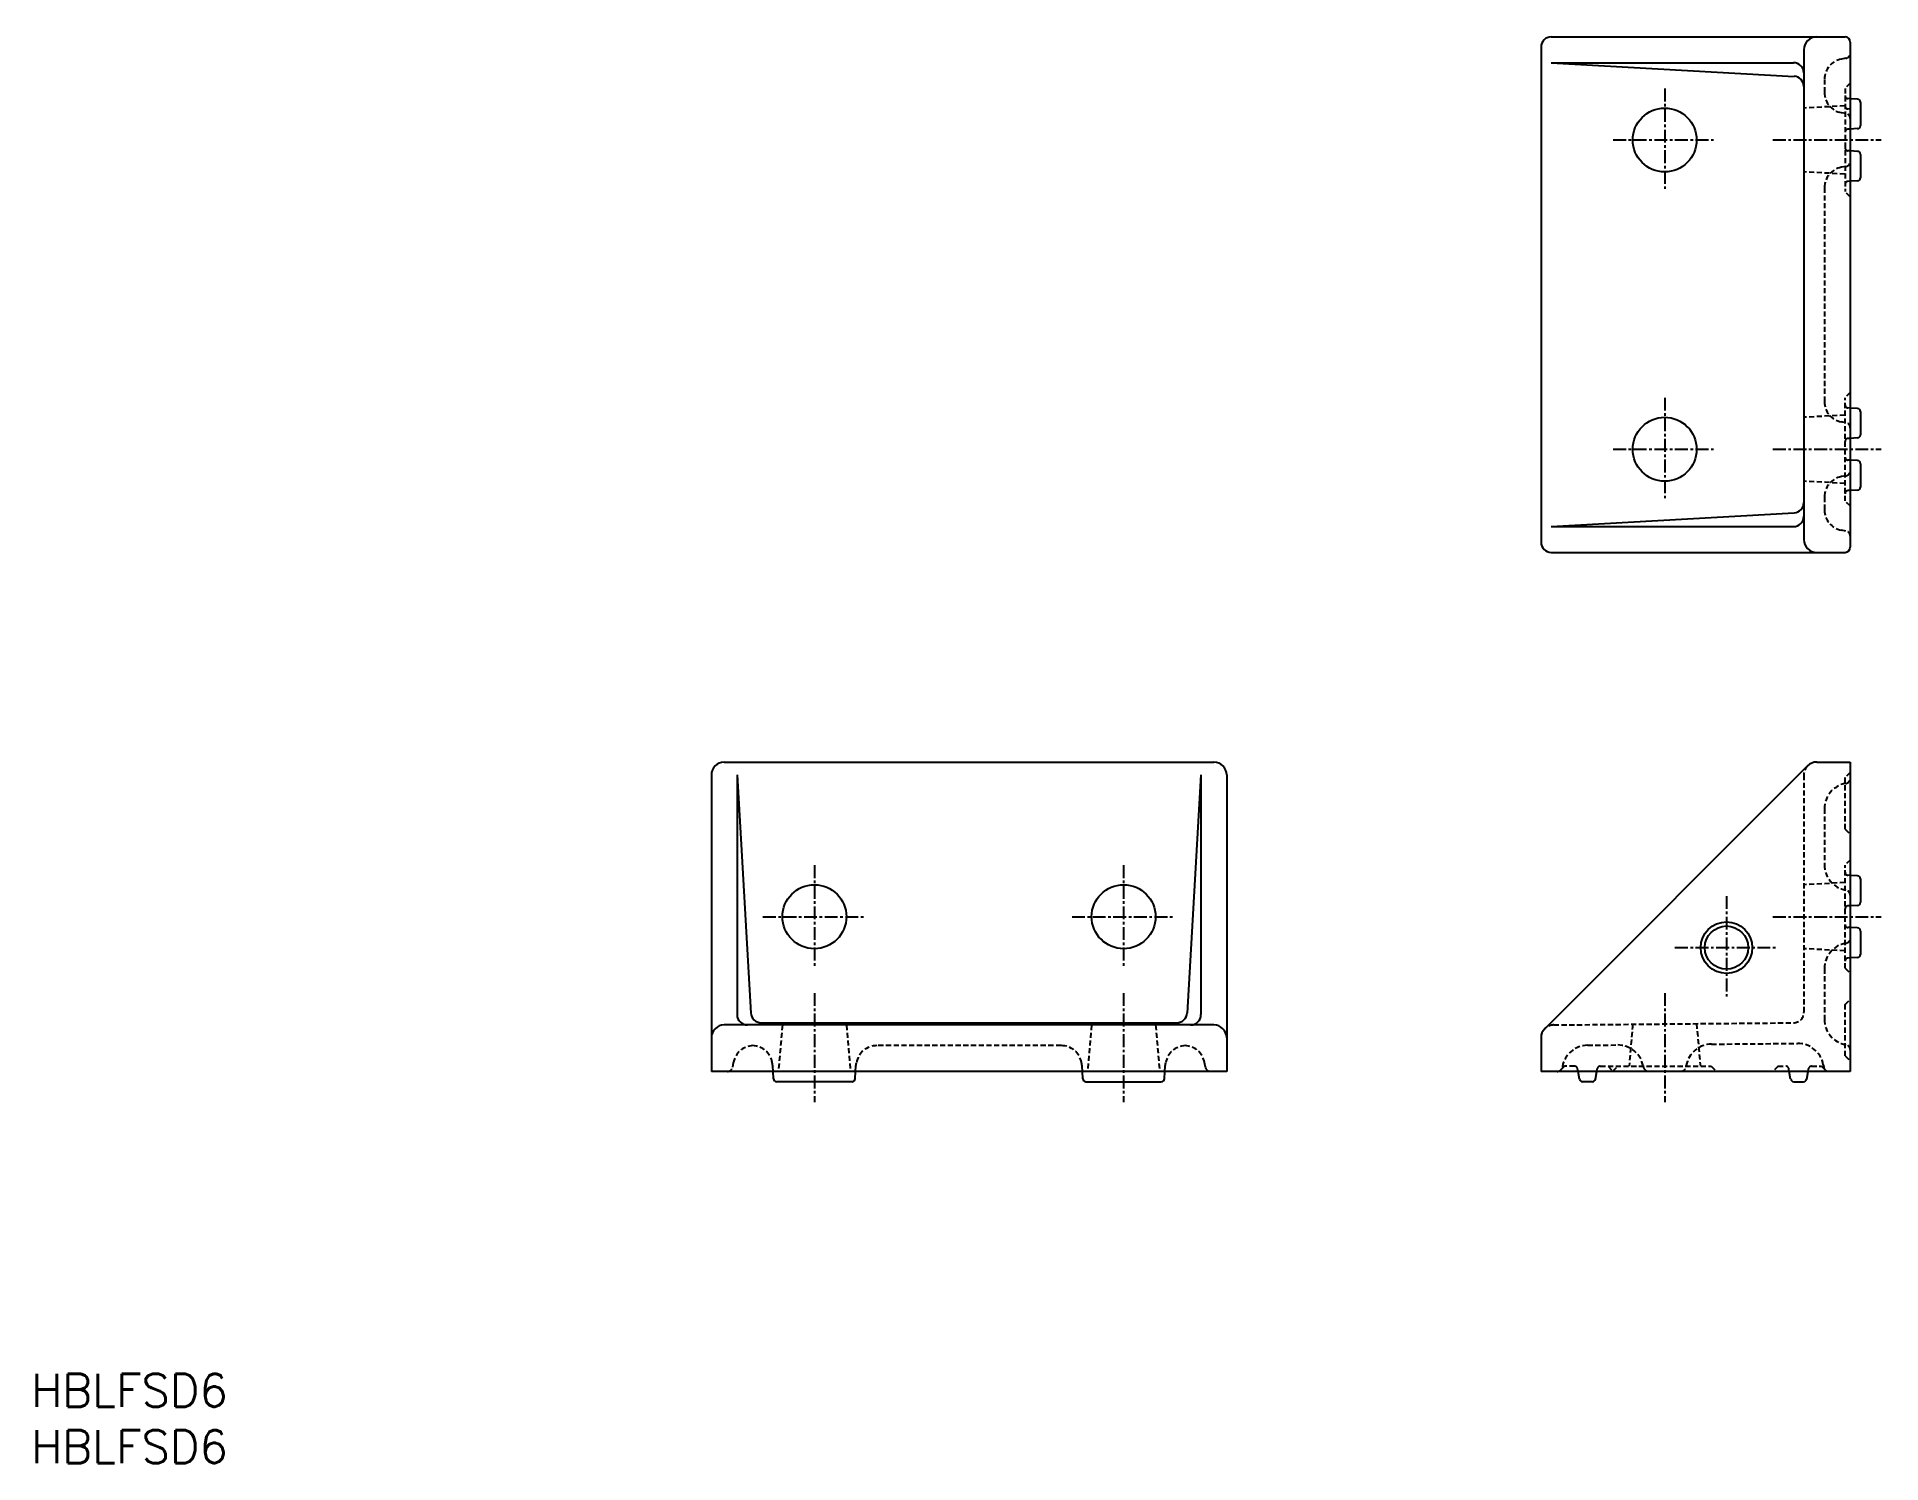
# Model space of a CAD drawing. Extents: x -55 to 124, y -29 to 110.
import ezdxf

# ---------------------------------------------------------------- set-up
doc = ezdxf.new("R2010")
doc.units = 0
doc.linetypes.add('CENTER', pattern=[2, 1.25, -0.25, 0.25, -0.25])
doc.linetypes.add('DASHED', pattern=[0.75, 0.5, -0.25])
doc.layers.get('0').update_dxf_attribs({"linetype": 'CONTINUOUS'})
doc.layers.add('CENTER', color=1, linetype='CENTER')
doc.styles.get("Standard").update_dxf_attribs({"font": 'txt.shx', "bigfont": 'bigfont.shx'})

msp = doc.modelspace()

# ---------------------------------------------------------------- linework, layer by layer
at = {"color": 7, "linetype": 'CONTINUOUS'}
for p, q in [((91.88, 109.78), (120.38, 109.78)), ((120.88, 109.28), (120.88, 60.28)), ((90.88, 108.78), (90.88, 60.78)), ((116.38, 108.53), (116.38, 61.03)), ((91.88, 107.28), (115.38, 107.28)), ((91.88, 107.28), (115.44, 105.95)), ((121.59, 103.74), (120.88, 103.78)), ((121.88, 103.44), (121.88, 101.18)), ((121.59, 100.88), (120.88, 100.84)), ((121.59, 98.68), (120.88, 98.72)), ((121.88, 98.38), (121.88, 96.12)), ((121.59, 95.82), (120.88, 95.78)), ((121.59, 73.74), (120.88, 73.78)), ((121.88, 73.44), (121.88, 71.18)), ((121.59, 70.88), (120.88, 70.84)), ((121.59, 68.68), (120.88, 68.72)), ((121.88, 68.38), (121.88, 66.12)), ((121.59, 65.82), (120.88, 65.78)), ((91.88, 62.28), (115.44, 63.61)), ((91.88, 62.28), (115.38, 62.28)), ((91.88, 59.78), (120.38, 59.78)), ((11.63, 39.44), (59.13, 39.44)), ((117.63, 39.44), (120.88, 39.44)), ((120.88, 39.44), (120.88, 9.44)), ((10.38, 38.19), (10.38, 9.44)), ((12.88, 38.19), (12.88, 14.94)), ((12.88, 38.19), (14.21, 15.1)), ((57.88, 38.19), (56.55, 15.1)), ((57.88, 38.19), (57.88, 14.94)), ((60.38, 38.19), (60.38, 9.44)), ((91.25, 13.58), (116.74, 39.08)), ((121.59, 28.41), (120.88, 28.44)), ((121.88, 28.11), (121.88, 25.84)), ((121.59, 25.54), (120.88, 25.5)), ((121.59, 23.35), (120.88, 23.38)), ((121.88, 23.05), (121.88, 20.78)), ((121.59, 20.48), (120.88, 20.44)), ((59.13, 13.94), (11.63, 13.94)), ((15.2, 14.16), (55.55, 14.16)), ((90.88, 12.69), (90.88, 9.44)), ((60.38, 9.44), (10.38, 9.44)), ((16.42, 8.73), (16.38, 9.44)), ((24.34, 8.73), (24.38, 9.44)), ((46.42, 8.73), (46.38, 9.44)), ((54.34, 8.73), (54.38, 9.44)), ((120.88, 9.44), (90.88, 9.44)), ((94.6, 8.69), (94.47, 9.44)), ((96.16, 8.69), (96.29, 9.44)), ((115.1, 8.69), (114.97, 9.44)), ((116.66, 8.69), (116.79, 9.44)), ((24.04, 8.44), (16.72, 8.44)), ((46.72, 8.44), (54.04, 8.44)), ((95.86, 8.44), (94.9, 8.44)), ((115.4, 8.44), (116.36, 8.44))]:
    msp.add_line(p, q, dxfattribs=at)
at = {"color": 3, "linetype": 'DASHED'}
for p, q in [((120.47, 107.71), (120.03, 107.63)), ((118.38, 105.66), (118.38, 104.4)), ((120.88, 105.28), (120.38, 104.78)), ((120.38, 104.78), (120.38, 94.78)), ((120.88, 103.78), (120.66, 103.79)), ((120.38, 103.09), (116.38, 102.88)), ((120.47, 102.35), (120.03, 102.43)), ((120.88, 102.78), (120.66, 102.79)), ((120.88, 100.84), (120.66, 100.83)), ((120.88, 98.72), (120.66, 98.73)), ((120.38, 96.47), (116.38, 96.68)), ((120.47, 97.21), (120.03, 97.13)), ((118.38, 95.16), (118.38, 74.4)), ((120.88, 95.78), (120.66, 95.77)), ((120.88, 94.28), (120.38, 94.78)), ((120.88, 75.28), (120.38, 74.78)), ((120.38, 64.78), (120.38, 74.78)), ((120.88, 73.78), (120.66, 73.79)), ((120.38, 73.09), (116.38, 72.88)), ((120.47, 72.35), (120.03, 72.43)), ((120.88, 70.84), (120.66, 70.83)), ((120.88, 68.72), (120.66, 68.73)), ((120.38, 66.47), (116.38, 66.68)), ((120.47, 67.21), (120.03, 67.13)), ((118.38, 65.16), (118.38, 63.9)), ((120.88, 64.28), (120.38, 64.78)), ((120.88, 65.78), (120.66, 65.77)), ((120.47, 61.85), (120.03, 61.93)), ((116.38, 38.19), (116.38, 15.15)), ((120.88, 38.44), (120.38, 37.94)), ((120.38, 32.94), (120.38, 37.94)), ((120.45, 37.37), (120.47, 37.37)), ((118.38, 34.91), (118.38, 29.48)), ((120.38, 32.94), (120.88, 32.44)), ((120.88, 29.94), (120.38, 29.44)), ((120.38, 19.44), (120.38, 29.44)), ((120.38, 27.75), (116.38, 27.54)), ((120.47, 27.02), (120.45, 27.02)), ((120.88, 28.44), (120.66, 28.46)), ((120.88, 25.5), (120.66, 25.49)), ((120.88, 23.38), (120.66, 23.4)), ((120.47, 21.87), (120.45, 21.87)), ((120.38, 21.13), (116.38, 21.34)), ((120.88, 20.44), (120.66, 20.43)), ((118.38, 19.41), (118.38, 14.48)), ((120.38, 19.44), (120.88, 18.94)), ((120.38, 15.94), (120.88, 16.44)), ((120.38, 10.94), (120.38, 15.94)), ((17.27, 13.94), (16.88, 9.44)), ((23.49, 13.94), (23.88, 9.44)), ((47.27, 13.94), (46.88, 9.44)), ((53.49, 13.94), (53.88, 9.44)), ((92.12, 13.94), (115.39, 14.15)), ((99.78, 14.01), (99.42, 9.94)), ((105.97, 14.07), (106.34, 9.94)), ((44.32, 11.94), (26.44, 11.94)), ((95.4, 11.97), (98.31, 12)), ((107.42, 12.08), (115.78, 12.15)), ((120.38, 10.94), (120.88, 10.44)), ((120.45, 12.02), (120.47, 12.02)), ((12.45, 9.86), (12.53, 10.29)), ((16.35, 9.94), (16.29, 10.29)), ((16.38, 9.44), (16.35, 9.94)), ((24.38, 9.44), (24.41, 9.94)), ((24.41, 9.94), (24.47, 10.29)), ((46.35, 9.94), (46.29, 10.29)), ((46.38, 9.44), (46.35, 9.94)), ((54.38, 9.44), (54.41, 9.94)), ((54.41, 9.94), (54.47, 10.29)), ((58.31, 9.86), (58.23, 10.29)), ((93.17, 9.94), (92.79, 9.57)), ((92.96, 9.91), (92.95, 9.86)), ((94.13, 9.94), (93.17, 9.94)), ((94.47, 9.44), (94.42, 9.7)), ((96.29, 9.44), (96.34, 9.7)), ((96.63, 9.94), (107.38, 9.94)), ((97.38, 9.94), (97.86, 9.46)), ((97.86, 9.46), (98.35, 9.94)), ((100.8, 9.93), (100.81, 9.87)), ((104.98, 10.01), (104.95, 9.87)), ((107.38, 9.94), (107.87, 9.45)), ((113.88, 9.94), (113.38, 9.45)), ((113.88, 9.94), (114.63, 9.94)), ((114.97, 9.44), (114.92, 9.7)), ((116.79, 9.44), (116.84, 9.7)), ((117.13, 9.94), (118.09, 9.94)), ((118.09, 9.94), (118.46, 9.57)), ((118.27, 10.08), (118.31, 9.86))]:
    msp.add_line(p, q, dxfattribs=at)
at = {"color": 7, "linetype": 'CONTINUOUS'}
for centre, radius in [((102.88, 99.78), 3.1), ((102.88, 69.78), 3.1), ((20.38, 24.44), 3.1), ((50.38, 24.44), 3.1), ((108.88, 21.44), 2.1)]:
    msp.add_circle(centre, radius, dxfattribs=at)
at = {"color": 3, "linetype": 'CONTINUOUS'}
msp.add_circle((108.88, 21.44), 2.5, dxfattribs=at)
at = {"color": 7, "linetype": 'CONTINUOUS'}
for centre, radius, start, end in [((91.88, 108.78), 1, 90, 180), ((117.63, 108.53), 1.25, 90, 180), ((120.38, 109.28), 0.5, 0, 90), ((115.38, 106.28), 1, 360, 90), ((115.38, 104.96), 1, 0, 86.7761), ((121.58, 103.44), 0.3, 0, 87), ((121.58, 101.18), 0.3, 273, 0), ((121.58, 98.38), 0.3, 0, 87), ((121.58, 96.12), 0.3, 273, 360), ((121.58, 73.44), 0.3, 0, 87), ((121.58, 71.18), 0.3, 273, 0), ((121.58, 68.38), 0.3, 0, 87), ((115.38, 64.61), 1, 273.2239, 0), ((121.58, 66.12), 0.3, 273, 360), ((115.38, 63.28), 1, 270, 0), ((117.63, 61.03), 1.25, 180, 270), ((91.88, 60.78), 1, 180, 270), ((120.38, 60.28), 0.5, 270, 0), ((11.63, 38.19), 1.25, 90, 180), ((59.13, 38.19), 1.25, 0, 90), ((117.63, 38.19), 1.25, 90, 135.0429), ((121.58, 28.11), 0.3, 0, 87), ((121.58, 25.84), 0.3, 273, 0), ((121.58, 23.05), 0.3, 0, 87), ((121.58, 20.78), 0.3, 273, 360), ((13.88, 14.94), 1, 180, 270), ((15.2, 15.16), 1, 183.2856, 270), ((55.55, 15.16), 1, 270, 356.7144), ((56.88, 14.94), 1, 270, 0), ((11.63, 12.69), 1.25, 90, 180), ((59.13, 12.69), 1.25, 0, 90), ((92.13, 12.69), 1.25, 135, 180), ((16.72, 8.74), 0.3, 183, 270), ((24.04, 8.74), 0.3, 270, 357), ((46.72, 8.74), 0.3, 183, 270), ((54.04, 8.74), 0.3, 270, 357), ((94.9, 8.74), 0.3, 190, 270), ((95.86, 8.74), 0.3, 270, 350), ((115.4, 8.74), 0.3, 190, 270), ((116.36, 8.74), 0.3, 270, 350)]:
    msp.add_arc(centre, radius, start, end, dxfattribs=at)
at = {"color": 3, "linetype": 'DASHED'}
for centre, radius, start, end in [((120.38, 105.66), 2, 100, 180), ((120.38, 108.2), 0.5, 280, 0), ((120.38, 104.4), 2, 180, 260), ((120.68, 104.09), 0.3, 180, 267), ((120.68, 103.09), 0.3, 180, 267), ((120.38, 101.86), 0.5, 360, 80), ((120.68, 100.53), 0.3, 93, 180), ((120.68, 99.03), 0.3, 180, 267), ((120.38, 95.16), 2, 100, 180), ((120.38, 97.7), 0.5, 280, 0), ((120.68, 95.47), 0.3, 93, 180), ((120.38, 74.4), 2, 180, 260), ((120.68, 74.09), 0.3, 180, 267), ((120.38, 71.86), 0.5, 360, 80), ((120.68, 70.53), 0.3, 93, 180), ((120.68, 69.03), 0.3, 180, 267), ((120.38, 65.16), 2, 100, 180), ((120.38, 67.7), 0.5, 280, 0), ((120.68, 65.47), 0.3, 93, 180), ((120.38, 63.9), 2, 180, 260), ((120.38, 61.36), 0.5, 360, 80), ((117.63, 38.19), 1.25, 135.0429, 180), ((120.38, 37.86), 0.5, 280, 0), ((120.88, 34.91), 2.5, 100, 180), ((120.88, 29.48), 2.5, 180, 260), ((120.68, 28.76), 0.3, 180, 267), ((120.38, 26.52), 0.5, 0, 80), ((120.68, 25.19), 0.3, 93, 180), ((120.68, 23.69), 0.3, 180, 267), ((120.88, 19.41), 2.5, 100, 180), ((120.38, 22.36), 0.5, 280, 360), ((120.68, 20.13), 0.3, 93, 180), ((115.38, 15.15), 1, 270.5, 0), ((120.88, 14.48), 2.5, 180, 260), ((92.13, 12.69), 1.25, 90.5, 135), ((14.5, 9.94), 2, 92.5229, 170), ((14.32, 9.94), 2, 10, 87.4771), ((26.44, 9.94), 2, 90, 170), ((44.32, 9.94), 2, 10, 90), ((56.44, 9.94), 2, 92.5229, 170), ((56.26, 9.94), 2, 10, 87.4771), ((95.42, 9.47), 2.5, 90.5, 170), ((98.33, 9.5), 2.5, 10, 90.5), ((107.44, 9.58), 2.5, 90.5, 170), ((115.8, 9.65), 2.5, 10, 90.5), ((120.38, 11.52), 0.5, 0, 80), ((11.96, 9.94), 0.5, 270, 350), ((58.8, 9.94), 0.5, 190, 270), ((92.46, 9.94), 0.5, 270, 350), ((94.13, 9.64), 0.3, 10, 90), ((94.13, 9.64), 0.3, 89.99998761928715, 90.00000000000487), ((96.63, 9.64), 0.3, 90, 170), ((101.3, 9.96), 0.5, 190, 269.9461), ((104.46, 9.95), 0.5, 269.9461, 350), ((114.63, 9.64), 0.3, 10, 90), ((117.13, 9.64), 0.3, 90, 170), ((118.8, 9.94), 0.5, 190, 270)]:
    msp.add_arc(centre, radius, start, end, dxfattribs=at)
at = {"layer": 'CENTER', "color": 1, "linetype": 'CENTER'}
for p, q in [((102.88, 104.78), (102.88, 94.78)), ((97.88, 99.78), (107.88, 99.78)), ((113.38, 99.78), (123.88, 99.78)), ((102.88, 74.78), (102.88, 64.78)), ((97.88, 69.78), (107.88, 69.78)), ((113.38, 69.78), (123.88, 69.78)), ((20.38, 29.44), (20.38, 19.44)), ((50.38, 29.44), (50.38, 19.44)), ((108.88, 26.44), (108.88, 16.44)), ((15.38, 24.44), (25.38, 24.44)), ((45.38, 24.44), (55.38, 24.44)), ((113.38, 24.44), (123.88, 24.44)), ((103.88, 21.44), (113.88, 21.44)), ((20.38, 17.04), (20.38, 6.44)), ((50.38, 17.04), (50.38, 6.44)), ((102.88, 17.04), (102.88, 6.44))]:
    msp.add_line(p, q, dxfattribs=at)

# ---------------------------------------------------------------- texts
at = {"color": 7, "linetype": 'CONTINUOUS'}
for p in [(-55.61, -23.1), (-55.61, -28.56)]:
    msp.add_text('HBLFSD6', height=3.2, dxfattribs=at).set_placement(p)

doc.saveas('drawing.dxf')
